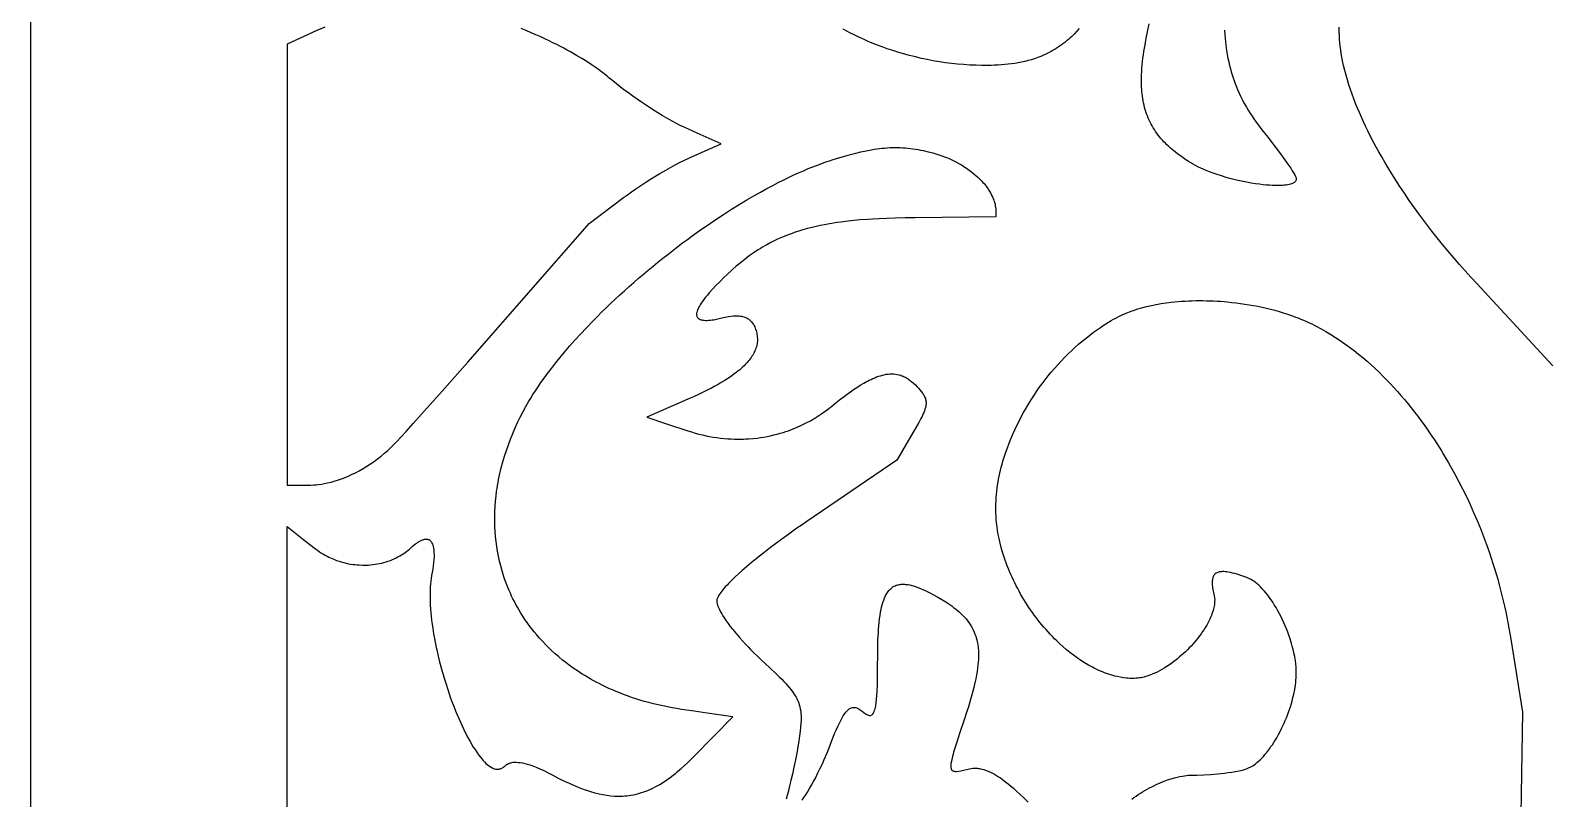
# Model space of a CAD drawing. Extents: x -500 to 500, y -1000 to 1000.
# Drawn here: x -500 to -203.5, y 700.5 to 850.2 of the extents above; entities that cross this region are included whole.
import ezdxf

# ---------------------------------------------------------------- set-up
doc = ezdxf.new("R2010")
doc.units = 0
doc.layers.add('APS_GEOMETR_', color=18, linetype='CONTINUOUS')

msp = doc.modelspace()

# ---------------------------------------------------------------- linework, layer by layer
at = {"layer": 'APS_GEOMETR_'}
msp.add_lwpolyline([(-500, -1000), (500, -1000), (500, 1000), (-500, 1000)], close=True, dxfattribs=at)
for points in [[(-267.19, 850.27), (-267.15, 849.44), (-267.09, 848.68), (-267.03, 847.99), (-266.96, 847.37), (-266.82, 846.32), (-266.7, 845.55), (-266.55, 844.8), (-266.4, 844.09), (-266.24, 843.42), (-266.07, 842.77), (-265.9, 842.16), (-265.72, 841.57), (-265.54, 841.02), (-265.36, 840.5), (-265.18, 840.01), (-265.01, 839.56), (-264.67, 838.73), (-264.36, 838.03), (-264.09, 837.44), (-263.68, 836.64), (-263.29, 835.91), (-262.92, 835.26), (-262.58, 834.67), (-262.26, 834.16), (-261.97, 833.71), (-261.5, 832.99), (-261.05, 832.37), (-260.6, 831.74), (-260.13, 831.12), (-259.66, 830.51), (-258.73, 829.33), (-257.8, 828.14), (-256.89, 826.95), (-255.99, 825.74), (-255.07, 824.44), (-254.67, 823.87), (-254.32, 823.35), (-254.01, 822.88), (-253.75, 822.46), (-253.54, 822.09), (-253.37, 821.77), (-253.31, 821.63), (-253.25, 821.48), (-253.23, 821.41), (-253.22, 821.33), (-253.22, 821.26), (-253.22, 821.18), (-253.25, 821.07), (-253.3, 820.96), (-253.37, 820.86), (-253.45, 820.77), (-253.54, 820.68), (-253.63, 820.6), (-253.74, 820.53), (-253.84, 820.47), (-253.99, 820.4), (-254.17, 820.33), (-254.38, 820.27), (-254.63, 820.2), (-254.91, 820.15), (-255.22, 820.09), (-255.57, 820.05), (-255.94, 820.02), (-256.18, 820), (-256.68, 819.99), (-257.03, 819.99), (-257.44, 819.99), (-257.91, 820.01), (-258.45, 820.04), (-259.04, 820.09), (-259.7, 820.15), (-260.41, 820.24), (-261.19, 820.34), (-262.03, 820.48), (-262.93, 820.64), (-263.88, 820.84), (-264.89, 821.06), (-265.94, 821.32), (-266.92, 821.59), (-267.82, 821.86), (-268.66, 822.13), (-269.43, 822.4), (-270.14, 822.66), (-270.77, 822.91), (-271.35, 823.16), (-271.85, 823.39), (-272.3, 823.6), (-273, 823.96), (-273.45, 824.21), (-273.67, 824.35), (-274.22, 824.68), (-274.76, 825.03), (-275.29, 825.39), (-275.82, 825.76), (-276.33, 826.14), (-276.84, 826.54), (-277.34, 826.94), (-277.82, 827.36), (-278.14, 827.65), (-278.45, 827.94), (-278.75, 828.24), (-279.04, 828.54), (-279.33, 828.86), (-279.61, 829.18), (-279.89, 829.51), (-280.15, 829.84), (-280.41, 830.19), (-280.66, 830.53), (-280.89, 830.89), (-281.12, 831.25), (-281.34, 831.61), (-281.54, 831.99), (-281.74, 832.36), (-281.92, 832.74), (-282.1, 833.15), (-282.26, 833.56), (-282.41, 833.97), (-282.55, 834.39), (-282.68, 834.81), (-282.8, 835.24), (-282.9, 835.67), (-283, 836.1), (-283.08, 836.53), (-283.16, 836.97), (-283.22, 837.41), (-283.27, 837.85), (-283.32, 838.29), (-283.35, 838.73), (-283.38, 839.17), (-283.4, 839.61), (-283.41, 840.26), (-283.4, 840.91), (-283.38, 841.57), (-283.35, 842.22), (-283.31, 842.87), (-283.25, 843.52), (-283.19, 844.17), (-283.11, 844.82), (-283.02, 845.47), (-282.92, 846.12), (-282.71, 847.41), (-282.47, 848.7), (-282.2, 849.98), (-281.88, 851.53)], [(-442.59, 850.9), (-444.14, 850.19), (-449.92, 847.56), (-449.92, 761.55), (-445.39, 761.61), (-444.72, 761.64), (-444.29, 761.67), (-443.81, 761.71), (-443.28, 761.78), (-442.7, 761.88), (-442.06, 762.01), (-441.38, 762.18), (-440.97, 762.29), (-440.57, 762.41), (-440.16, 762.54), (-439.76, 762.67), (-438.97, 762.96), (-438.18, 763.28), (-437.41, 763.63), (-436.64, 764), (-435.89, 764.4), (-435.14, 764.82), (-434.41, 765.26), (-433.7, 765.73), (-432.99, 766.22), (-432.31, 766.72), (-431.64, 767.25), (-430.98, 767.79), (-430.34, 768.35), (-429.73, 768.92), (-429.22, 769.42), (-428.56, 770.11), (-427.75, 770.98), (-426.78, 772.04), (-425.4, 773.57), (-423.77, 775.39), (-419.76, 779.89), (-414.75, 785.56), (-408.74, 792.39), (-391.05, 812.59), (-384.39, 817.64), (-383.6, 818.21), (-382.81, 818.78), (-382.01, 819.34), (-381.2, 819.89), (-380.8, 820.15), (-379.83, 820.78), (-379.12, 821.22), (-378.27, 821.74), (-377.28, 822.34), (-376.13, 823.01), (-374.79, 823.75), (-373.45, 824.47), (-372.49, 824.94), (-371.53, 825.39), (-368.43, 826.75), (-365.33, 828.1), (-370.04, 830.23), (-372.58, 831.38), (-373.31, 831.73), (-374.03, 832.1), (-374.75, 832.48), (-375.46, 832.86), (-376.83, 833.67), (-378.19, 834.5), (-379.53, 835.35), (-380.86, 836.23), (-381.72, 836.83), (-382.59, 837.44), (-383.44, 838.06), (-384.29, 838.68), (-385.03, 839.25), (-385.77, 839.83), (-386.49, 840.42), (-387.21, 841.01), (-387.53, 841.28), (-387.82, 841.52), (-388.2, 841.82), (-388.67, 842.18), (-389.24, 842.6), (-389.9, 843.07), (-390.66, 843.59), (-391.52, 844.15), (-392.48, 844.75), (-393.55, 845.38), (-394.72, 846.05), (-395.35, 846.4), (-396, 846.75), (-396.68, 847.1), (-397.39, 847.47), (-398.13, 847.83), (-398.9, 848.2), (-399.69, 848.58), (-400.51, 848.96), (-401.46, 849.38), (-402.41, 849.79), (-403.36, 850.2), (-404.32, 850.59)], [(-295.53, 850.63), (-296, 850.09), (-296.49, 849.58), (-296.99, 849.08), (-297.32, 848.77), (-297.66, 848.47), (-298, 848.18), (-298.35, 847.89), (-298.71, 847.62), (-299.08, 847.35), (-299.45, 847.09), (-299.83, 846.84), (-300.21, 846.6), (-300.6, 846.36), (-300.99, 846.14), (-301.39, 845.93), (-301.8, 845.72), (-302.2, 845.53), (-302.62, 845.35), (-303.03, 845.17), (-303.64, 844.94), (-304.26, 844.73), (-304.88, 844.53), (-305.52, 844.35), (-306.15, 844.2), (-306.79, 844.05), (-307.44, 843.93), (-308.09, 843.81), (-308.74, 843.72), (-309.4, 843.64), (-310.05, 843.57), (-310.71, 843.51), (-311.37, 843.47), (-312.03, 843.44), (-312.68, 843.42), (-313.34, 843.41), (-314.52, 843.41), (-315.71, 843.44), (-316.89, 843.49), (-318.08, 843.57), (-319.27, 843.67), (-320.45, 843.8), (-321.63, 843.95), (-322.81, 844.13), (-323.99, 844.32), (-325.16, 844.55), (-326.32, 844.79), (-327.48, 845.06), (-328.64, 845.35), (-329.78, 845.67), (-330.92, 846), (-332.05, 846.36), (-332.96, 846.67), (-333.95, 847.03), (-335.04, 847.44), (-336.2, 847.91), (-336.81, 848.17), (-337.44, 848.44), (-338.08, 848.73), (-338.74, 849.04), (-339.42, 849.37), (-340.12, 849.71), (-340.83, 850.08), (-341.56, 850.46)], [(-203.23, 784.87), (-218.06, 800.87), (-219.2, 802.11), (-220.32, 803.36), (-221.43, 804.63), (-222.53, 805.9), (-223.62, 807.19), (-224.69, 808.49), (-225.75, 809.8), (-226.79, 811.12), (-228, 812.69), (-229.13, 814.21), (-230.2, 815.68), (-231.21, 817.11), (-232.15, 818.48), (-233.03, 819.81), (-233.85, 821.07), (-234.62, 822.29), (-235.33, 823.44), (-235.98, 824.54), (-236.58, 825.58), (-237.13, 826.56), (-237.63, 827.47), (-238.09, 828.32), (-238.86, 829.82), (-239.29, 830.69), (-239.72, 831.56), (-240.13, 832.44), (-240.53, 833.32), (-240.92, 834.21), (-241.3, 835.11), (-241.66, 836.01), (-242.01, 836.91), (-242.35, 837.82), (-242.67, 838.74), (-242.97, 839.66), (-243.26, 840.59), (-243.52, 841.52), (-243.77, 842.45), (-243.99, 843.39), (-244.2, 844.34), (-244.33, 845.03), (-244.45, 845.72), (-244.56, 846.42), (-244.65, 847.12), (-244.72, 847.82), (-244.78, 848.52), (-244.82, 849.23), (-244.84, 849.93), (-244.85, 850.84)], [(-449.92, 673.04), (-449.92, 753.49), (-446.36, 750.68), (-444.44, 749.17), (-444.03, 748.88), (-443.64, 748.6), (-443.25, 748.35), (-442.88, 748.12), (-442.51, 747.91), (-442.16, 747.72), (-441.81, 747.54), (-441.48, 747.39), (-440.87, 747.12), (-440.31, 746.9), (-439.83, 746.74), (-439.42, 746.61), (-438.92, 746.48), (-438.44, 746.37), (-437.98, 746.27), (-437.54, 746.19), (-437.11, 746.13), (-436.7, 746.08), (-436.31, 746.04), (-435.94, 746.02), (-435.25, 745.99), (-434.64, 745.99), (-434.12, 746.01), (-433.68, 746.04), (-433.25, 746.09), (-432.81, 746.15), (-432.38, 746.22), (-431.95, 746.31), (-431.52, 746.4), (-431.1, 746.51), (-430.68, 746.62), (-430.26, 746.76), (-429.79, 746.92), (-429.43, 747.07), (-429.07, 747.23), (-428.71, 747.4), (-428.36, 747.58), (-428.01, 747.78), (-427.67, 747.98), (-427.34, 748.19), (-427.01, 748.41), (-426.65, 748.69), (-426.12, 749.13), (-425.6, 749.59), (-425.16, 749.96), (-424.93, 750.13), (-424.7, 750.3), (-424.46, 750.46), (-424.22, 750.6), (-423.97, 750.74), (-423.71, 750.85), (-423.58, 750.91), (-423.4, 750.97), (-423.2, 751.02), (-423.08, 751.04), (-422.97, 751.05), (-422.84, 751.06), (-422.72, 751.05), (-422.6, 751.04), (-422.47, 751), (-422.35, 750.96), (-422.23, 750.9), (-422.11, 750.82), (-422, 750.72), (-421.91, 750.61), (-421.81, 750.47), (-421.72, 750.3), (-421.62, 750.1), (-421.54, 749.87), (-421.46, 749.61), (-421.4, 749.32), (-421.36, 749), (-421.34, 748.68), (-421.33, 748.37), (-421.32, 748.05), (-421.32, 747.73), (-421.35, 747.1), (-421.4, 746.46), (-421.48, 745.83), (-421.57, 745.2), (-421.78, 743.94), (-421.86, 743.4), (-421.93, 742.86), (-421.99, 742.31), (-422.04, 741.77), (-422.07, 741.13), (-422.09, 740.49), (-422.1, 739.85), (-422.09, 739.22), (-422.05, 738.24), (-422, 737.4), (-421.94, 736.67), (-421.89, 736.07), (-421.79, 735.23), (-421.75, 734.87), (-421.57, 733.66), (-421.39, 732.6), (-421.24, 731.7), (-421.1, 730.95), (-420.89, 729.91), (-420.79, 729.47), (-420.5, 728.24), (-420.24, 727.16), (-419.8, 725.48), (-419.5, 724.42), (-419.37, 723.98), (-418.98, 722.78), (-418.64, 721.72), (-418.08, 720.08), (-417.7, 719.05), (-417.54, 718.62), (-417, 717.28), (-416.44, 715.96), (-415.84, 714.64), (-415.23, 713.34), (-414.73, 712.38), (-414.3, 711.6), (-413.67, 710.53), (-413.33, 710.02), (-412.99, 709.51), (-412.63, 709.01), (-412.27, 708.52), (-412.01, 708.22), (-411.75, 707.92), (-411.47, 707.63), (-411.19, 707.34), (-410.93, 707.13), (-410.67, 706.92), (-410.4, 706.73), (-410.12, 706.55), (-409.93, 706.45), (-409.73, 706.37), (-409.53, 706.3), (-409.32, 706.24), (-409.17, 706.22), (-409.02, 706.21), (-408.86, 706.21), (-408.71, 706.22), (-408.53, 706.26), (-408.37, 706.3), (-408.13, 706.39), (-407.99, 706.47), (-407.93, 706.51), (-407.8, 706.61), (-407.67, 706.72), (-407.47, 706.89), (-407.34, 707), (-407.2, 707.1), (-407.02, 707.21), (-406.82, 707.31), (-406.6, 707.4), (-406.35, 707.47), (-406.14, 707.51), (-405.89, 707.55), (-405.6, 707.56), (-405.28, 707.56), (-404.91, 707.54), (-404.51, 707.5), (-404.07, 707.42), (-403.61, 707.32), (-403.17, 707.21), (-402.67, 707.05), (-402.08, 706.84), (-401.43, 706.59), (-400.71, 706.28), (-399.92, 705.93), (-399.07, 705.51), (-398.15, 705.04), (-396.97, 704.42), (-395.77, 703.83), (-394.95, 703.45), (-394.23, 703.13), (-393.09, 702.65), (-392.36, 702.37), (-392.05, 702.25), (-391.4, 702.03), (-390.84, 701.85), (-389.94, 701.59), (-389.36, 701.44), (-389.12, 701.39), (-388.38, 701.24), (-387.63, 701.12), (-386.88, 701.03), (-386.13, 700.96), (-385.73, 700.95), (-385.33, 700.95), (-384.93, 700.95), (-384.53, 700.96), (-384.13, 700.99), (-383.73, 701.02), (-383.34, 701.07), (-382.94, 701.12), (-382.49, 701.2), (-382.08, 701.3), (-381.66, 701.4), (-381.25, 701.51), (-380.85, 701.63), (-380.44, 701.76), (-380.04, 701.9), (-379.65, 702.06), (-379.26, 702.23), (-378.82, 702.43), (-378.07, 702.82), (-377.33, 703.24), (-376.61, 703.67), (-375.91, 704.14), (-375.27, 704.6), (-374.73, 705.01), (-374.27, 705.37), (-373.89, 705.68), (-373.37, 706.12), (-373.15, 706.31), (-372.53, 706.87), (-371.92, 707.45), (-371.32, 708.03), (-370.72, 708.62), (-366.89, 712.5), (-363.08, 716.38), (-368.08, 717.12), (-370.58, 717.5), (-373.07, 717.87), (-373.98, 718.02), (-374.89, 718.18), (-375.79, 718.35), (-376.69, 718.53), (-377.63, 718.74), (-378.55, 718.96), (-379.45, 719.19), (-380.33, 719.43), (-381.18, 719.68), (-382.01, 719.94), (-382.82, 720.21), (-383.61, 720.49), (-384.37, 720.77), (-385.12, 721.06), (-385.84, 721.36), (-386.54, 721.66), (-387.23, 721.96), (-387.88, 722.27), (-388.52, 722.58), (-389.14, 722.89), (-389.74, 723.2), (-390.31, 723.51), (-390.87, 723.82), (-391.4, 724.13), (-391.92, 724.44), (-392.41, 724.75), (-393.34, 725.35), (-394.19, 725.93), (-394.96, 726.48), (-395.65, 727), (-396.26, 727.49), (-396.99, 728.09), (-397.69, 728.69), (-398.36, 729.3), (-399, 729.91), (-399.61, 730.53), (-400.2, 731.14), (-400.76, 731.76), (-401.29, 732.37), (-401.8, 732.99), (-402.28, 733.6), (-402.75, 734.21), (-403.18, 734.82), (-403.6, 735.42), (-403.99, 736.02), (-404.37, 736.61), (-404.72, 737.19), (-405.05, 737.77), (-405.36, 738.33), (-405.66, 738.89), (-405.93, 739.44), (-406.19, 739.97), (-406.43, 740.5), (-406.66, 741.01), (-406.87, 741.5), (-407.24, 742.45), (-407.56, 743.34), (-407.83, 744.15), (-408.06, 744.89), (-408.32, 745.82), (-408.55, 746.77), (-408.76, 747.72), (-408.94, 748.68), (-409.09, 749.65), (-409.22, 750.62), (-409.32, 751.59), (-409.4, 752.57), (-409.45, 753.55), (-409.48, 754.53), (-409.48, 755.51), (-409.45, 756.49), (-409.41, 757.47), (-409.33, 758.44), (-409.23, 759.41), (-409.11, 760.38), (-409.02, 760.96), (-408.93, 761.53), (-408.83, 762.11), (-408.72, 762.68), (-408.6, 763.26), (-408.48, 763.83), (-408.34, 764.4), (-408.2, 764.97), (-407.9, 766.1), (-407.57, 767.23), (-407.21, 768.35), (-406.83, 769.46), (-406.42, 770.57), (-405.98, 771.66), (-405.51, 772.74), (-405.02, 773.81), (-404.51, 774.86), (-403.97, 775.91), (-403.41, 776.93), (-402.83, 777.94), (-402.45, 778.56), (-402.03, 779.24), (-401.56, 779.96), (-401.04, 780.74), (-400.47, 781.57), (-399.85, 782.45), (-399.17, 783.38), (-398.44, 784.35), (-397.64, 785.36), (-396.79, 786.42), (-395.88, 787.52), (-394.91, 788.65), (-393.87, 789.83), (-392.77, 791.03), (-391.61, 792.28), (-390.38, 793.55), (-389.52, 794.42), (-388.65, 795.29), (-387.77, 796.14), (-386.89, 796.99), (-386, 797.83), (-385.1, 798.66), (-384.2, 799.48), (-383.29, 800.3), (-382.37, 801.11), (-381.44, 801.91), (-380.51, 802.71), (-379.58, 803.49), (-378.63, 804.27), (-377.68, 805.05), (-376.73, 805.81), (-375.77, 806.57), (-374.79, 807.33), (-373.82, 808.08), (-372.86, 808.8), (-371.92, 809.5), (-370.99, 810.18), (-370.07, 810.83), (-369.18, 811.47), (-368.29, 812.08), (-366.57, 813.25), (-364.92, 814.35), (-363.33, 815.36), (-361.81, 816.31), (-360.35, 817.18), (-358.98, 817.98), (-357.67, 818.72), (-356.44, 819.39), (-355.29, 820.01), (-354.22, 820.56), (-353.24, 821.06), (-352.33, 821.5), (-351.29, 822), (-350.27, 822.46), (-349.3, 822.89), (-348.36, 823.29), (-347.45, 823.65), (-346.58, 823.99), (-345.75, 824.3), (-344.96, 824.59), (-344.21, 824.84), (-343.5, 825.08), (-342.2, 825.49), (-341.07, 825.81), (-340.12, 826.07), (-339.11, 826.33), (-338.09, 826.57), (-337.07, 826.78), (-336.05, 826.97), (-335.53, 827.06), (-335.02, 827.13), (-334.5, 827.2), (-333.98, 827.26), (-333.47, 827.31), (-332.95, 827.35), (-332.43, 827.38), (-331.91, 827.4), (-331.41, 827.4), (-330.92, 827.4), (-330.42, 827.38), (-329.93, 827.36), (-329.43, 827.32), (-328.94, 827.28), (-328.44, 827.22), (-327.95, 827.16), (-327.46, 827.08), (-326.97, 827), (-326.48, 826.91), (-325.99, 826.81), (-325.02, 826.59), (-324.06, 826.35), (-323.48, 826.18), (-322.91, 826), (-322.34, 825.81), (-321.78, 825.6), (-321.22, 825.37), (-320.66, 825.12), (-320.12, 824.87), (-319.58, 824.59), (-319.04, 824.3), (-318.52, 824), (-318.01, 823.68), (-317.5, 823.35), (-317.01, 823.01), (-316.53, 822.65), (-316.06, 822.27), (-315.61, 821.88), (-315.32, 821.62), (-315.05, 821.37), (-314.79, 821.11), (-314.55, 820.86), (-314.32, 820.61), (-314.1, 820.36), (-313.71, 819.88), (-313.37, 819.41), (-313.08, 818.97), (-312.83, 818.55), (-312.62, 818.15), (-312.44, 817.79), (-312.3, 817.46), (-312.19, 817.17), (-312.1, 816.91), (-312, 816.53), (-311.95, 816.35), (-311.9, 816.04), (-311.86, 815.74), (-311.83, 815.43), (-311.82, 815.12), (-311.81, 814.49), (-311.81, 813.87), (-327.51, 813.72), (-329.48, 813.69), (-331.44, 813.65), (-333.11, 813.59), (-334.56, 813.52), (-335.81, 813.45), (-336.84, 813.38), (-338.29, 813.28), (-338.89, 813.22), (-340.09, 813.1), (-341.13, 812.98), (-342.03, 812.87), (-342.77, 812.77), (-343.8, 812.61), (-344.23, 812.53), (-345.2, 812.35), (-346.04, 812.18), (-347.36, 811.89), (-348.19, 811.69), (-348.54, 811.6), (-349.4, 811.36), (-350.18, 811.12), (-350.89, 810.89), (-351.52, 810.67), (-352.09, 810.46), (-352.59, 810.27), (-353.37, 809.95), (-354.36, 809.51), (-354.98, 809.22), (-355.67, 808.87), (-356.43, 808.46), (-356.84, 808.23), (-357.26, 807.98), (-357.7, 807.72), (-358.15, 807.43), (-358.62, 807.13), (-359.1, 806.8), (-359.87, 806.26), (-360.66, 805.66), (-361.34, 805.12), (-361.92, 804.65), (-362.39, 804.26), (-363.04, 803.69), (-363.31, 803.45), (-364.09, 802.73), (-364.86, 801.99), (-365.61, 801.25), (-366.36, 800.5), (-367.01, 799.8), (-367.66, 799.08), (-368.02, 798.65), (-368.38, 798.21), (-368.73, 797.76), (-369.07, 797.31), (-369.25, 797.04), (-369.43, 796.76), (-369.59, 796.47), (-369.75, 796.19), (-369.85, 795.96), (-369.95, 795.73), (-370.03, 795.5), (-370.1, 795.26), (-370.12, 795.12), (-370.14, 794.98), (-370.14, 794.84), (-370.14, 794.7), (-370.11, 794.59), (-370.08, 794.49), (-370.03, 794.39), (-369.98, 794.29), (-369.92, 794.21), (-369.84, 794.13), (-369.76, 794.05), (-369.67, 793.98), (-369.54, 793.92), (-369.41, 793.86), (-369.28, 793.81), (-369.14, 793.78), (-368.89, 793.74), (-368.63, 793.72), (-368.38, 793.7), (-368.13, 793.7), (-367.79, 793.72), (-367.45, 793.75), (-367.11, 793.79), (-366.77, 793.84), (-365.98, 794), (-365.19, 794.17), (-364.54, 794.32), (-363.89, 794.45), (-363.42, 794.52), (-362.98, 794.56), (-362.58, 794.59), (-362.22, 794.59), (-361.89, 794.57), (-361.61, 794.55), (-361.36, 794.51), (-361.16, 794.47), (-360.95, 794.41), (-360.76, 794.35), (-360.58, 794.27), (-360.41, 794.19), (-360.26, 794.11), (-360.11, 794.02), (-359.97, 793.92), (-359.85, 793.82), (-359.63, 793.63), (-359.45, 793.44), (-359.31, 793.26), (-359.2, 793.11), (-359.06, 792.89), (-358.93, 792.67), (-358.81, 792.44), (-358.71, 792.2), (-358.62, 791.96), (-358.53, 791.71), (-358.46, 791.46), (-358.4, 791.2), (-358.36, 790.94), (-358.32, 790.68), (-358.3, 790.42), (-358.28, 790.16), (-358.28, 789.9), (-358.29, 789.64), (-358.32, 789.39), (-358.35, 789.13), (-358.41, 788.85), (-358.48, 788.57), (-358.57, 788.29), (-358.67, 788.01), (-358.78, 787.74), (-358.91, 787.47), (-359.05, 787.21), (-359.19, 786.95), (-359.35, 786.7), (-359.52, 786.45), (-359.69, 786.21), (-359.87, 785.97), (-360.06, 785.74), (-360.26, 785.52), (-360.65, 785.08), (-360.88, 784.86), (-361.13, 784.62), (-361.41, 784.36), (-361.73, 784.09), (-362.07, 783.81), (-362.44, 783.52), (-362.85, 783.22), (-363.28, 782.9), (-363.75, 782.58), (-364.25, 782.25), (-364.78, 781.91), (-365.34, 781.57), (-365.93, 781.22), (-366.56, 780.87), (-367.22, 780.52), (-367.92, 780.16), (-368.85, 779.7), (-369.79, 779.25), (-370.74, 778.82), (-371.7, 778.39), (-373.61, 777.55), (-375.52, 776.71), (-379.82, 774.83), (-375.83, 773.5), (-371.83, 772.17), (-371.13, 771.95), (-370.41, 771.74), (-369.7, 771.55), (-368.98, 771.36), (-368.29, 771.22), (-367.61, 771.08), (-366.92, 770.96), (-366.22, 770.85), (-365.47, 770.76), (-364.75, 770.69), (-364.05, 770.63), (-363.38, 770.59), (-362.74, 770.57), (-362.13, 770.56), (-361.55, 770.56), (-361, 770.57), (-360.48, 770.59), (-359.99, 770.62), (-359.1, 770.69), (-358.33, 770.77), (-357.68, 770.86), (-357.12, 770.95), (-356.4, 771.08), (-355.71, 771.22), (-355.05, 771.37), (-354.42, 771.53), (-353.83, 771.7), (-353.26, 771.86), (-352.73, 772.03), (-352.23, 772.2), (-351.75, 772.38), (-351.31, 772.54), (-350.51, 772.87), (-349.83, 773.18), (-349.26, 773.45), (-348.77, 773.7), (-347.93, 774.15), (-347.11, 774.63), (-346.3, 775.14), (-345.51, 775.67), (-344.64, 776.31), (-343.78, 776.98), (-342.59, 777.93), (-341.99, 778.41), (-341.38, 778.88), (-340.77, 779.33), (-340.15, 779.78), (-339.52, 780.22), (-338.88, 780.64), (-338.22, 781.07), (-337.54, 781.47), (-337.19, 781.67), (-336.84, 781.86), (-336.49, 782.04), (-336.13, 782.21), (-335.77, 782.38), (-335.41, 782.53), (-335.04, 782.68), (-334.67, 782.81), (-334.3, 782.92), (-333.92, 783.03), (-333.54, 783.12), (-333.15, 783.19), (-332.8, 783.24), (-332.45, 783.27), (-332.09, 783.27), (-331.73, 783.26), (-331.38, 783.23), (-331.03, 783.17), (-330.68, 783.1), (-330.34, 783), (-330.11, 782.92), (-329.88, 782.83), (-329.66, 782.72), (-329.44, 782.61), (-329.23, 782.49), (-329.02, 782.36), (-328.81, 782.23), (-328.61, 782.08), (-328.22, 781.78), (-327.84, 781.45), (-327.48, 781.11), (-327.13, 780.76), (-326.86, 780.47), (-326.59, 780.17), (-326.33, 779.86), (-326.09, 779.54), (-325.98, 779.37), (-325.87, 779.2), (-325.78, 779.03), (-325.69, 778.85), (-325.61, 778.67), (-325.54, 778.49), (-325.49, 778.3), (-325.45, 778.11), (-325.42, 777.94), (-325.41, 777.77), (-325.4, 777.59), (-325.41, 777.42), (-325.43, 777.24), (-325.45, 777.07), (-325.52, 776.72), (-325.61, 776.38), (-325.73, 776.04), (-325.86, 775.71), (-326, 775.39), (-326.19, 774.98), (-326.39, 774.57), (-326.6, 774.17), (-326.82, 773.78), (-327.26, 772.99), (-327.72, 772.21), (-331.12, 766.46), (-348.67, 754.49), (-349.76, 753.74), (-350.56, 753.18), (-352.16, 752.04), (-353.54, 751.03), (-354.72, 750.16), (-355.7, 749.43), (-357.05, 748.4), (-357.61, 747.96), (-358.55, 747.21), (-359.47, 746.44), (-360.39, 745.67), (-361.3, 744.89), (-361.95, 744.3), (-362.59, 743.7), (-363.22, 743.1), (-363.85, 742.49), (-364.2, 742.11), (-364.55, 741.73), (-364.89, 741.34), (-365.22, 740.94), (-365.42, 740.67), (-365.61, 740.4), (-365.79, 740.12), (-365.96, 739.83), (-366.08, 739.58), (-366.17, 739.32), (-366.19, 739.18), (-366.21, 739.04), (-366.21, 738.9), (-366.2, 738.76), (-366.13, 738.44), (-366.04, 738.13), (-365.88, 737.73), (-365.69, 737.32), (-365.47, 736.91), (-365.23, 736.5), (-364.99, 736.09), (-364.74, 735.69), (-364.35, 735.13), (-363.96, 734.59), (-363.56, 734.04), (-363.15, 733.51), (-362.44, 732.66), (-361.78, 731.9), (-361.17, 731.21), (-360.6, 730.59), (-360.09, 730.04), (-359.63, 729.57), (-358.89, 728.83), (-358.21, 728.18), (-357.53, 727.55), (-355.91, 726.04), (-354.57, 724.76), (-354.01, 724.21), (-353.52, 723.73), (-353.11, 723.3), (-352.76, 722.93), (-352.39, 722.51), (-352.03, 722.09), (-351.68, 721.65), (-351.35, 721.2), (-351.03, 720.73), (-350.89, 720.49), (-350.75, 720.25), (-350.62, 720.01), (-350.5, 719.76), (-350.38, 719.5), (-350.28, 719.25), (-350.13, 718.82), (-350.01, 718.39), (-349.91, 717.95), (-349.84, 717.51), (-349.79, 717.06), (-349.76, 716.6), (-349.75, 716.15), (-349.76, 715.71), (-349.79, 715.12), (-349.85, 714.42), (-349.94, 713.62), (-350.07, 712.71), (-350.22, 711.7), (-350.4, 710.58), (-350.62, 709.35), (-350.87, 708.02), (-351.17, 706.57), (-351.45, 705.24), (-351.73, 704.02), (-351.99, 702.93), (-352.24, 701.96), (-352.48, 701.1), (-352.7, 700.37)], [(-285.29, 700.36), (-284.88, 700.67), (-284.47, 700.96), (-284.04, 701.25), (-283.61, 701.52), (-283.18, 701.79), (-282.74, 702.05), (-282.3, 702.31), (-281.85, 702.55), (-281.4, 702.78), (-280.98, 702.99), (-280.56, 703.19), (-279.77, 703.55), (-279.01, 703.85), (-278.3, 704.12), (-277.63, 704.34), (-277, 704.52), (-276.43, 704.66), (-275.9, 704.78), (-275.42, 704.87), (-275, 704.93), (-274.63, 704.98), (-274.31, 705.01), (-273.85, 705.04), (-273.62, 705.04), (-272.61, 705.05), (-271.27, 705.1), (-269.94, 705.17), (-268.59, 705.29), (-267.25, 705.43), (-266.52, 705.53), (-265.8, 705.64), (-265.07, 705.76), (-264.35, 705.9), (-263.73, 706.04), (-263.11, 706.22), (-262.79, 706.34), (-262.51, 706.45), (-262.09, 706.65), (-261.83, 706.8), (-261.72, 706.87), (-261.44, 707.07), (-261.17, 707.27), (-260.9, 707.48), (-260.63, 707.7), (-260.29, 708.03), (-259.96, 708.36), (-259.64, 708.7), (-259.33, 709.05), (-258.87, 709.64), (-258.48, 710.15), (-258.16, 710.6), (-257.89, 710.98), (-257.54, 711.52), (-257.4, 711.75), (-257.05, 712.34), (-256.72, 712.94), (-256.39, 713.54), (-256.08, 714.15), (-255.84, 714.67), (-255.6, 715.18), (-255.37, 715.7), (-255.16, 716.23), (-254.95, 716.76), (-254.75, 717.29), (-254.56, 717.82), (-254.38, 718.36), (-254.19, 718.98), (-254.06, 719.44), (-253.94, 719.9), (-253.72, 720.81), (-253.53, 721.74), (-253.45, 722.21), (-253.38, 722.67), (-253.33, 723.03), (-253.29, 723.4), (-253.24, 724.13), (-253.22, 724.86), (-253.22, 725.22), (-253.23, 725.59), (-253.27, 726.17), (-253.32, 726.67), (-253.41, 727.46), (-253.49, 727.96), (-253.53, 728.17), (-253.69, 728.9), (-253.85, 729.57), (-254, 730.18), (-254.15, 730.73), (-254.43, 731.65), (-254.66, 732.32), (-254.89, 732.94), (-255.13, 733.54), (-255.38, 734.15), (-255.64, 734.75), (-255.91, 735.34), (-256.2, 735.93), (-256.49, 736.51), (-256.8, 737.09), (-257.17, 737.74), (-257.51, 738.28), (-257.81, 738.75), (-258.3, 739.48), (-258.63, 739.93), (-258.77, 740.11), (-259.12, 740.54), (-259.48, 740.97), (-259.85, 741.38), (-260.23, 741.78), (-260.53, 742.06), (-260.84, 742.33), (-261.15, 742.58), (-261.47, 742.83), (-261.77, 743.01), (-262.03, 743.17), (-262.46, 743.39), (-262.74, 743.52), (-262.86, 743.56), (-263.81, 743.9), (-264.76, 744.22), (-265.2, 744.34), (-265.64, 744.45), (-266.08, 744.55), (-266.53, 744.64), (-266.79, 744.68), (-267.06, 744.7), (-267.32, 744.72), (-267.59, 744.73), (-267.79, 744.71), (-268, 744.69), (-268.21, 744.65), (-268.41, 744.61), (-268.54, 744.56), (-268.66, 744.51), (-268.86, 744.4), (-269.02, 744.28), (-269.15, 744.16), (-269.24, 744.06), (-269.3, 743.97), (-269.35, 743.87), (-269.42, 743.73), (-269.47, 743.59), (-269.52, 743.44), (-269.56, 743.3), (-269.59, 743.07), (-269.61, 742.84), (-269.62, 742.61), (-269.62, 742.38), (-269.6, 742.09), (-269.57, 741.81), (-269.53, 741.53), (-269.48, 741.25), (-269.28, 740.34), (-269.21, 739.98), (-269.16, 739.61), (-269.13, 739.24), (-269.14, 738.87), (-269.15, 738.67), (-269.17, 738.46), (-269.2, 738.23), (-269.25, 737.99), (-269.3, 737.72), (-269.37, 737.44), (-269.45, 737.14), (-269.55, 736.83), (-269.66, 736.5), (-269.78, 736.16), (-269.93, 735.81), (-270.09, 735.45), (-270.27, 735.07), (-270.47, 734.69), (-270.69, 734.29), (-270.93, 733.89), (-271.2, 733.45), (-271.49, 733.03), (-271.78, 732.6), (-272.09, 732.19), (-272.4, 731.78), (-272.72, 731.38), (-273.05, 730.98), (-273.39, 730.6), (-273.74, 730.21), (-274.09, 729.84), (-274.46, 729.47), (-274.83, 729.11), (-275.2, 728.76), (-275.59, 728.42), (-275.97, 728.08), (-276.37, 727.75), (-276.91, 727.33), (-277.43, 726.93), (-277.95, 726.56), (-278.46, 726.23), (-278.95, 725.92), (-279.43, 725.64), (-279.9, 725.38), (-280.34, 725.15), (-280.77, 724.95), (-281.18, 724.77), (-281.57, 724.61), (-281.94, 724.47), (-282.29, 724.35), (-282.61, 724.25), (-282.91, 724.17), (-283.19, 724.1), (-283.49, 724.04), (-283.8, 723.99), (-284.11, 723.95), (-284.42, 723.92), (-284.74, 723.9), (-285.05, 723.9), (-285.37, 723.9), (-285.68, 723.91), (-286, 723.93), (-286.31, 723.95), (-286.94, 724.03), (-287.56, 724.13), (-288.17, 724.26), (-288.59, 724.36), (-289, 724.47), (-289.41, 724.59), (-289.82, 724.72), (-290.23, 724.86), (-290.63, 725.01), (-291.03, 725.17), (-291.42, 725.33), (-291.82, 725.5), (-292.21, 725.69), (-292.6, 725.88), (-292.98, 726.07), (-293.36, 726.28), (-293.74, 726.49), (-294.49, 726.93), (-295.22, 727.4), (-295.94, 727.9), (-296.65, 728.41), (-297.34, 728.94), (-298.01, 729.49), (-298.66, 730.06), (-299.3, 730.64), (-299.93, 731.23), (-300.36, 731.65), (-300.78, 732.08), (-301.2, 732.52), (-301.61, 732.96), (-302.01, 733.42), (-302.41, 733.87), (-302.8, 734.34), (-303.19, 734.81), (-303.56, 735.29), (-303.94, 735.77), (-304.3, 736.26), (-304.66, 736.75), (-305.01, 737.25), (-305.35, 737.76), (-305.69, 738.27), (-306.02, 738.78), (-306.34, 739.3), (-306.65, 739.83), (-306.96, 740.36), (-307.25, 740.89), (-307.54, 741.43), (-307.82, 741.97), (-308.1, 742.51), (-308.36, 743.06), (-308.62, 743.61), (-308.87, 744.17), (-309.11, 744.73), (-309.34, 745.29), (-309.56, 745.85), (-309.77, 746.42), (-309.98, 746.98), (-310.17, 747.55), (-310.47, 748.5), (-310.74, 749.41), (-310.96, 750.3), (-311.16, 751.15), (-311.32, 751.97), (-311.46, 752.76), (-311.56, 753.51), (-311.65, 754.23), (-311.71, 754.91), (-311.76, 755.55), (-311.79, 756.16), (-311.8, 756.73), (-311.8, 757.25), (-311.8, 757.74), (-311.76, 758.59), (-311.72, 759.19), (-311.67, 759.79), (-311.61, 760.39), (-311.54, 760.98), (-311.45, 761.58), (-311.36, 762.17), (-311.25, 762.77), (-311.14, 763.36), (-311.01, 763.95), (-310.88, 764.53), (-310.73, 765.12), (-310.57, 765.7), (-310.41, 766.28), (-310.24, 766.85), (-310.05, 767.43), (-309.86, 767.99), (-309.55, 768.88), (-309.21, 769.75), (-308.86, 770.63), (-308.49, 771.49), (-308.11, 772.36), (-307.7, 773.21), (-307.28, 774.07), (-306.84, 774.91), (-306.39, 775.75), (-305.91, 776.57), (-305.43, 777.4), (-304.92, 778.21), (-304.4, 779.01), (-303.87, 779.81), (-303.32, 780.59), (-302.76, 781.36), (-302.18, 782.13), (-301.58, 782.88), (-300.98, 783.62), (-300.36, 784.35), (-299.73, 785.06), (-299.08, 785.76), (-298.42, 786.45), (-297.75, 787.13), (-297.07, 787.79), (-296.37, 788.43), (-295.66, 789.06), (-294.95, 789.67), (-294.22, 790.27), (-293.48, 790.85), (-292.73, 791.42), (-291.97, 791.96), (-291.41, 792.35), (-290.87, 792.71), (-290.34, 793.04), (-289.83, 793.36), (-289.33, 793.65), (-288.85, 793.91), (-288.4, 794.16), (-287.96, 794.39), (-287.54, 794.59), (-287.14, 794.78), (-286.41, 795.1), (-285.77, 795.36), (-285.22, 795.56), (-284.76, 795.72), (-284.3, 795.87), (-283.37, 796.14), (-282.43, 796.39), (-281.48, 796.61), (-280.52, 796.81), (-279.57, 796.97), (-278.6, 797.12), (-277.64, 797.24), (-276.95, 797.31), (-276.27, 797.37), (-275.58, 797.43), (-274.89, 797.47), (-274.2, 797.5), (-273.51, 797.53), (-272.82, 797.55), (-272.13, 797.55), (-271.44, 797.55), (-270.75, 797.54), (-270.05, 797.52), (-269.36, 797.5), (-268.67, 797.46), (-267.99, 797.42), (-267.3, 797.36), (-266.61, 797.3), (-265.77, 797.22), (-264.92, 797.12), (-264.08, 797.01), (-263.24, 796.89), (-262.4, 796.76), (-261.56, 796.61), (-260.72, 796.45), (-259.89, 796.27), (-259.06, 796.09), (-258.23, 795.88), (-257.41, 795.67), (-256.59, 795.44), (-255.78, 795.19), (-254.97, 794.93), (-254.17, 794.65), (-253.37, 794.36), (-252.86, 794.17), (-252.35, 793.96), (-251.85, 793.75), (-251.35, 793.53), (-250.85, 793.3), (-250.35, 793.07), (-249.37, 792.58), (-248.4, 792.07), (-247.44, 791.53), (-246.49, 790.97), (-245.56, 790.38), (-244.64, 789.77), (-243.74, 789.15), (-242.84, 788.5), (-241.97, 787.83), (-241.1, 787.15), (-240.26, 786.45), (-239.42, 785.74), (-238.61, 785.01), (-237.85, 784.3), (-237.1, 783.59), (-236.36, 782.86), (-235.63, 782.12), (-234.91, 781.37), (-234.2, 780.61), (-233.5, 779.84), (-232.82, 779.06), (-232.14, 778.27), (-231.48, 777.47), (-230.82, 776.66), (-230.18, 775.84), (-229.55, 775.02), (-228.93, 774.18), (-228.32, 773.34), (-227.72, 772.5), (-227.24, 771.8), (-226.77, 771.1), (-226.3, 770.4), (-225.84, 769.69), (-225.39, 768.98), (-224.94, 768.26), (-224.5, 767.54), (-224.07, 766.81), (-223.64, 766.08), (-223.21, 765.35), (-222.39, 763.87), (-221.59, 762.38), (-220.82, 760.87), (-220.07, 759.35), (-219.35, 757.81), (-218.65, 756.27), (-217.99, 754.71), (-217.34, 753.14), (-216.73, 751.57), (-216.14, 749.98), (-215.58, 748.39), (-215.23, 747.36), (-214.9, 746.33), (-214.58, 745.3), (-214.26, 744.26), (-213.96, 743.22), (-213.67, 742.17), (-213.39, 741.12), (-213.13, 740.07), (-212.87, 739.02), (-212.63, 737.96), (-212.39, 736.9), (-212.17, 735.84), (-211.96, 734.78), (-211.76, 733.71), (-211.57, 732.65), (-211.39, 731.58), (-209.14, 717.3), (-209.68, 681.35)], [(-349.55, 700.19), (-349.2, 700.7), (-348.85, 701.22), (-348.52, 701.74), (-348.12, 702.42), (-347.73, 703.1), (-347.35, 703.78), (-346.98, 704.47), (-346.47, 705.48), (-346.02, 706.42), (-345.62, 707.28), (-345.27, 708.07), (-344.71, 709.4), (-344.31, 710.39), (-343.77, 711.78), (-343.5, 712.47), (-343.22, 713.16), (-342.93, 713.84), (-342.63, 714.52), (-342.3, 715.19), (-341.96, 715.85), (-341.69, 716.35), (-341.54, 716.6), (-341.39, 716.84), (-341.22, 717.07), (-341.05, 717.3), (-340.86, 717.51), (-340.66, 717.72), (-340.5, 717.86), (-340.4, 717.95), (-340.27, 718.04), (-340.12, 718.12), (-339.95, 718.18), (-339.76, 718.23), (-339.65, 718.25), (-339.54, 718.26), (-339.43, 718.26), (-339.32, 718.25), (-339.2, 718.24), (-339.09, 718.21), (-338.87, 718.14), (-338.65, 718.04), (-338.44, 717.93), (-338.24, 717.8), (-337.86, 717.51), (-337.54, 717.25), (-337.18, 717.01), (-336.82, 716.8), (-336.62, 716.73), (-336.41, 716.68), (-336.31, 716.69), (-336.22, 716.7), (-336.08, 716.74), (-335.99, 716.78), (-335.96, 716.8), (-335.85, 716.89), (-335.75, 716.99), (-335.68, 717.1), (-335.61, 717.21), (-335.55, 717.33), (-335.5, 717.44), (-335.42, 717.7), (-335.35, 717.96), (-335.28, 718.22), (-335.22, 718.48), (-335.12, 719.16), (-335.05, 719.85), (-334.95, 721.29), (-334.89, 722.73), (-334.86, 724.35), (-334.84, 725.98), (-334.83, 728.7), (-334.81, 730.06), (-334.77, 731.42), (-334.7, 732.79), (-334.66, 733.47), (-334.61, 734.16), (-334.54, 734.84), (-334.46, 735.52), (-334.37, 736.2), (-334.25, 736.88), (-334.16, 737.34), (-334.06, 737.81), (-333.95, 738.27), (-333.81, 738.73), (-333.66, 739.18), (-333.49, 739.62), (-333.39, 739.83), (-333.29, 740.04), (-333.17, 740.25), (-333.05, 740.45), (-332.91, 740.67), (-332.77, 740.86), (-332.63, 741.04), (-332.5, 741.19), (-332.36, 741.33), (-332.23, 741.45), (-331.99, 741.65), (-331.78, 741.79), (-331.6, 741.89), (-331.43, 741.97), (-331.24, 742.05), (-331.04, 742.11), (-330.85, 742.16), (-330.64, 742.21), (-330.44, 742.24), (-330.23, 742.25), (-330.03, 742.26), (-329.82, 742.27), (-329.61, 742.26), (-329.4, 742.24), (-328.98, 742.19), (-328.56, 742.12), (-328.16, 742.02), (-327.83, 741.92), (-327.43, 741.8), (-326.98, 741.63), (-326.47, 741.43), (-325.92, 741.19), (-325.3, 740.9), (-324.64, 740.57), (-323.93, 740.2), (-323.13, 739.76), (-322.33, 739.29), (-321.54, 738.81), (-321.16, 738.55), (-320.77, 738.29), (-320.4, 738.03), (-320.03, 737.75), (-319.66, 737.47), (-319.31, 737.18), (-318.96, 736.88), (-318.62, 736.57), (-318.29, 736.25), (-317.97, 735.92), (-317.78, 735.71), (-317.59, 735.49), (-317.24, 735.06), (-316.93, 734.63), (-316.66, 734.2), (-316.42, 733.77), (-316.2, 733.35), (-316.02, 732.95), (-315.86, 732.55), (-315.72, 732.16), (-315.6, 731.79), (-315.51, 731.44), (-315.43, 731.11), (-315.37, 730.8), (-315.32, 730.51), (-315.25, 730.01), (-315.23, 729.82), (-315.2, 729.43), (-315.18, 728.84), (-315.18, 728.48), (-315.18, 728.06), (-315.2, 727.6), (-315.23, 727.09), (-315.28, 726.54), (-315.35, 725.93), (-315.44, 725.28), (-315.55, 724.59), (-315.69, 723.85), (-315.86, 723.07), (-316.09, 722.12), (-316.33, 721.18), (-316.59, 720.25), (-316.86, 719.32), (-317.15, 718.39), (-317.44, 717.47), (-318.05, 715.63), (-318.81, 713.36), (-319.55, 711.1), (-319.92, 709.89), (-320.27, 708.68), (-320.4, 708.11), (-320.51, 707.54), (-320.54, 707.31), (-320.56, 707.08), (-320.57, 706.84), (-320.57, 706.61), (-320.56, 706.5), (-320.53, 706.4), (-320.5, 706.29), (-320.46, 706.19), (-320.41, 706.11), (-320.35, 706.03), (-320.28, 705.96), (-320.2, 705.9), (-320.04, 705.84), (-319.88, 705.79), (-319.68, 705.78), (-319.48, 705.78), (-319.07, 705.83), (-318.65, 705.9), (-318.09, 706.02), (-317.53, 706.16), (-317.21, 706.24), (-316.9, 706.3), (-316.58, 706.36), (-316.25, 706.39), (-316.04, 706.4), (-315.82, 706.4), (-315.6, 706.4), (-315.39, 706.38), (-315.17, 706.36), (-314.96, 706.32), (-314.53, 706.24), (-314.11, 706.12), (-313.69, 705.98), (-313.27, 705.82), (-312.86, 705.64), (-312.46, 705.44), (-312.06, 705.22), (-311.67, 704.99), (-311.28, 704.74), (-310.91, 704.49), (-310.54, 704.23), (-309.83, 703.7), (-309.41, 703.37), (-308.92, 702.96), (-308.37, 702.48), (-307.75, 701.93), (-307.06, 701.3), (-306.32, 700.59), (-305.51, 699.8)]]:
    msp.add_lwpolyline(points, dxfattribs=at)

doc.saveas('drawing.dxf')
